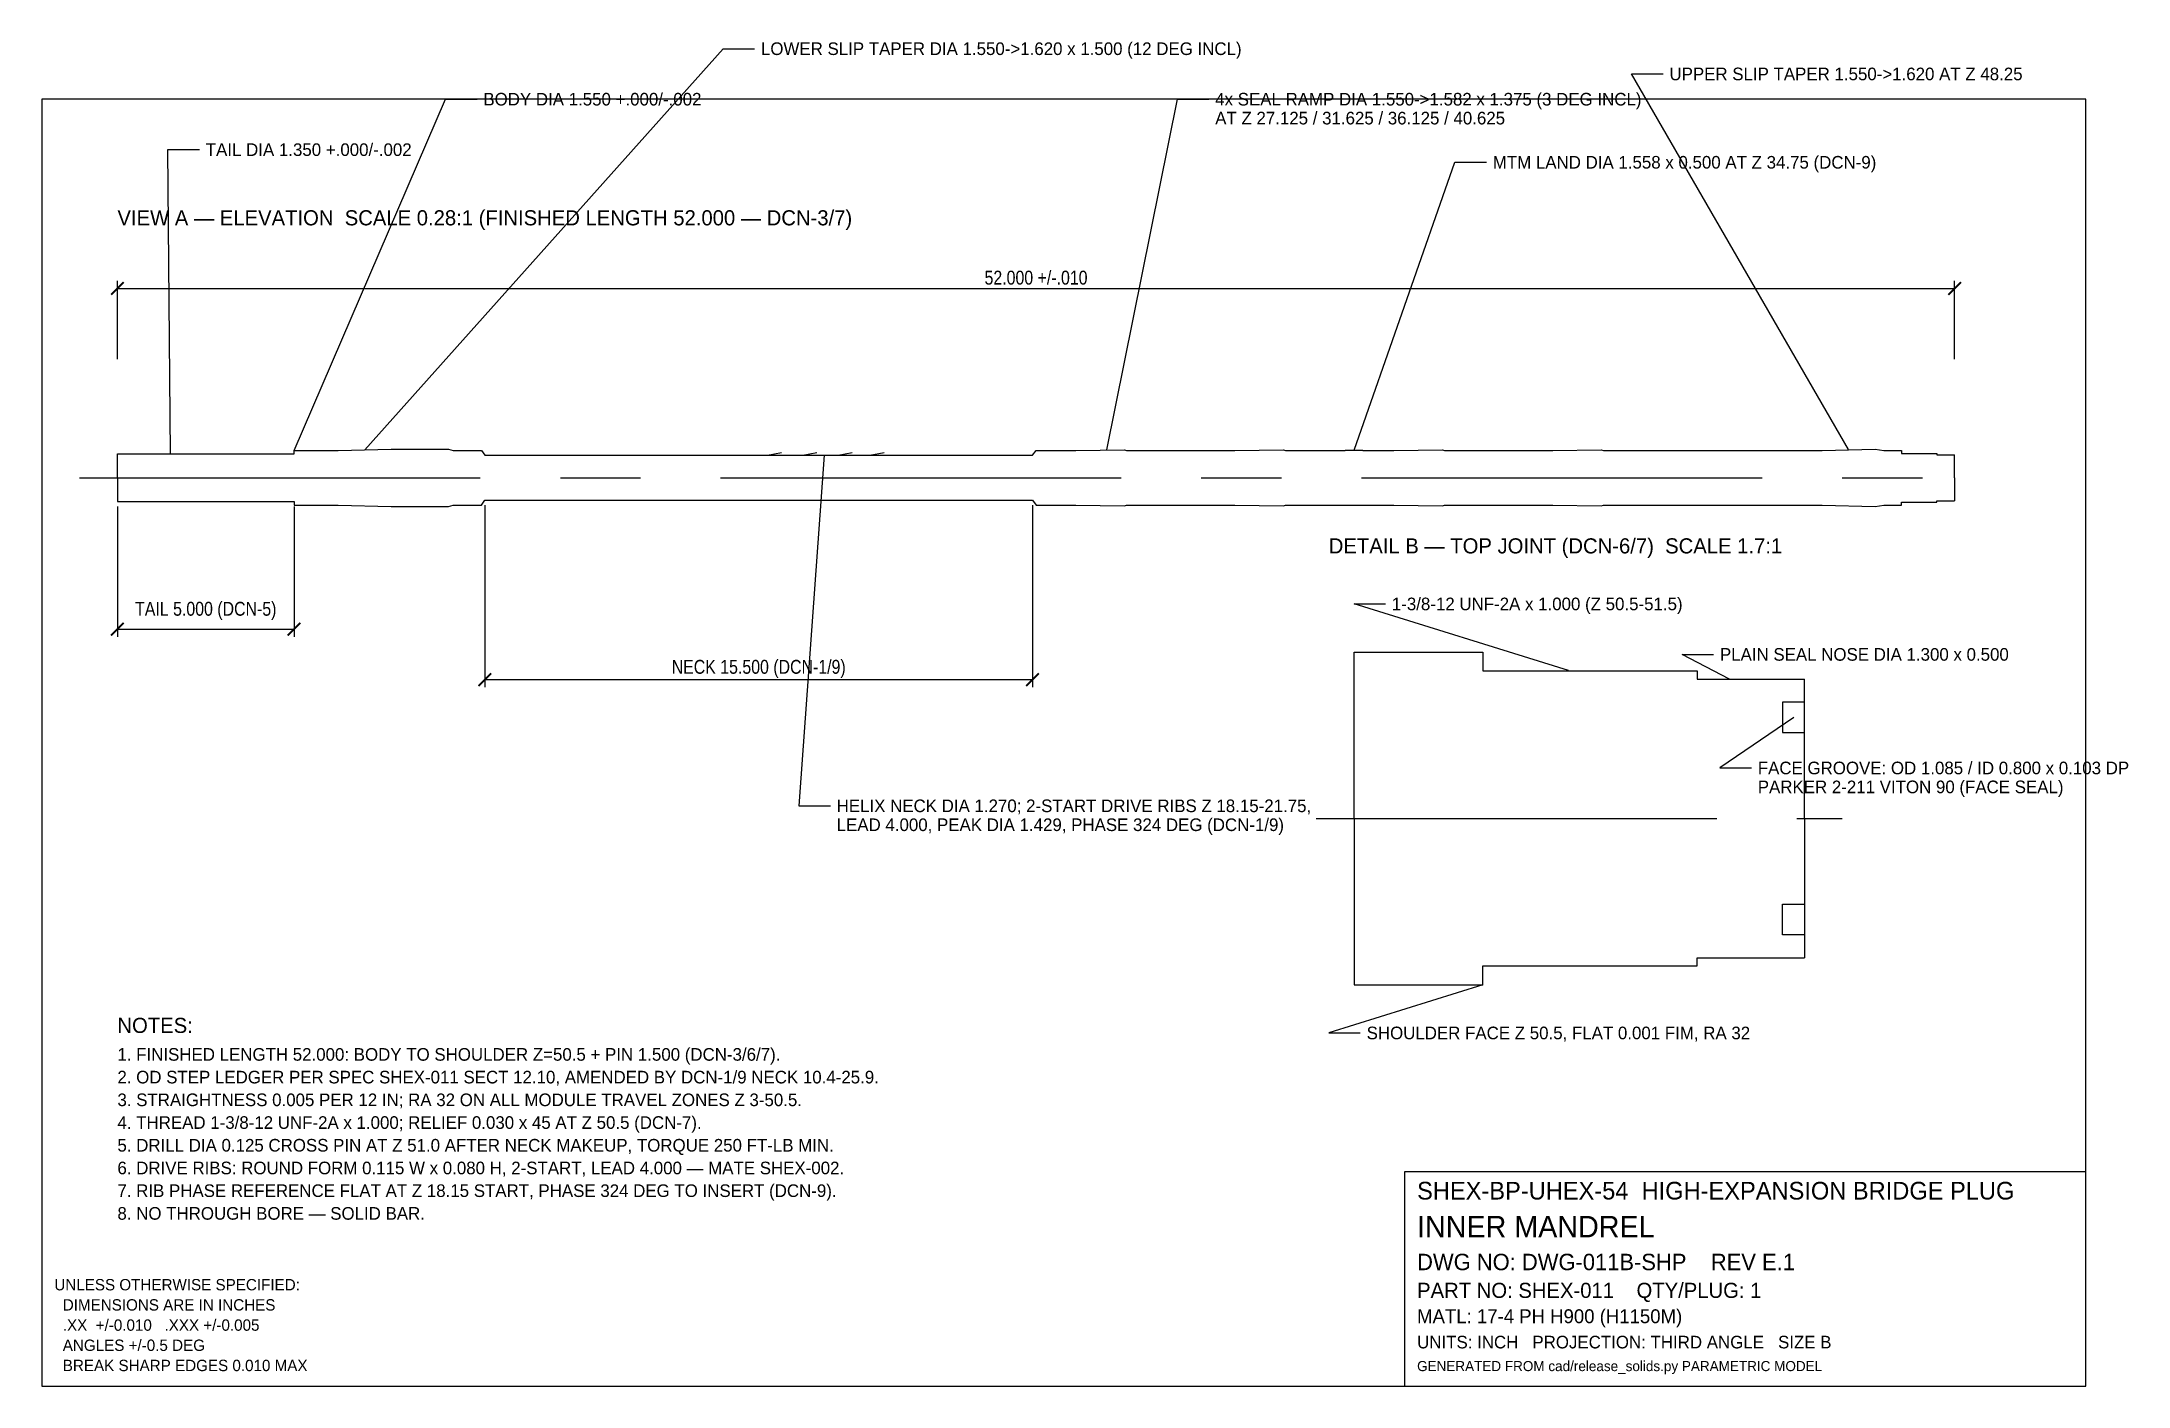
# Model space of a CAD drawing. Header units: inches. Extents: x 0.4 to 16.9, y 0.4 to 11.1.
import ezdxf

# ---------------------------------------------------------------- set-up
doc = ezdxf.new("R2010")
doc.units = ezdxf.units.IN
doc.linetypes.add('CENTER', pattern=[5.08, 3.175, -0.635, 0.635, -0.635])
doc.linetypes.add('DASHED', pattern=[1.524, 1.27, -0.254])
for name, color, linetype in [('BORDER', 7, 'CONTINUOUS'), ('CENTER', 1, 'CENTER'), ('DIM', 4, 'CONTINUOUS'), ('GEOM', 7, 'CONTINUOUS'), ('HIDDEN', 8, 'DASHED'), ('TEXT', 7, 'CONTINUOUS')]:
    doc.layers.add(name, color=color, linetype=linetype)
doc.styles.add('OpenSansCondensed-Light', font='OpenSansCondensed-Light.ttf')
doc.dimstyles.new('EZDXF', dxfattribs={"dimtxt": 0.11, "dimasz": 0.1, "dimexe": 0.06, "dimexo": 0.04, "dimgap": 0.03, "dimtad": 1, "dimdec": 3, "dimlfac": 100, "dimzin": 12, "dimdsep": 46, "dimtxsty": 'OpenSansCondensed-Light', "dimblk": 'ARCHTICK', "dimcen": 2.5, "dimazin": 3, "dimtfac": 0.5, "dimtmove": 2, "dimatfit": 3})

# ---------------------------------------------------------------- blocks, each defined once
blk = doc.blocks.new('_ARCHTICK')
at = {"color": 0, "linetype": 'BYBLOCK', "const_width": 0.15}
blk.add_lwpolyline([(-0.5, -0.5), (0.5, 0.5)], dxfattribs=at)

msp = doc.modelspace()

# ---------------------------------------------------------------- linework, layer by layer
at = {"layer": 'BORDER'}
for points in [[(0.4, 0.4), (16.6, 0.4), (16.6, 10.6), (0.4, 10.6), (0.4, 0.4)], [(11.2, 0.4), (16.6, 0.4), (16.6, 2.1), (11.2, 2.1), (11.2, 0.4)]]:
    msp.add_lwpolyline(points, dxfattribs=at)
at = {"layer": 'CENTER'}
for p, q in [((0.7, 7.6), (15.86, 7.6)), ((10.5, 4.9), (14.67, 4.9))]:
    msp.add_line(p, q, dxfattribs=at)
at = {"layer": 'DIM'}
for points in [[(2.96, 7.82204), (5.8, 11), (6.05, 11)], [(14.72, 7.824), (13, 10.8), (13.25, 10.8)], [(2.4, 7.817), (3.6, 10.6), (3.85, 10.6)], [(8.84, 7.82148), (9.4, 10.6), (9.65, 10.6)], [(1.42, 7.789), (1.4, 10.2), (1.65, 10.2)], [(10.8, 7.81812), (11.6, 10.1), (11.85, 10.1)], [(6.6, 7.7778), (6.4, 5), (6.65, 5)], [(12.5, 6.073), (10.8, 6.6), (11.05, 6.6)], [(13.775, 6.005), (13.4, 6.2), (13.65, 6.2)], [(14.285, 5.699), (13.7, 5.3), (13.95, 5.3)], [(11.82, 3.5825), (10.6, 3.2), (10.85, 3.2)]]:
    msp.add_lwpolyline(points, dxfattribs=at)
at = {"layer": 'GEOM'}
for p, q in [((1, 7.6), (1, 7.789)), ((15.56, 7.6), (15.56, 7.782)), ((1, 7.6), (1, 7.411)), ((15.56, 7.6), (15.56, 7.418)), ((10.8, 4.9), (10.8, 6.2175)), ((14.37, 4.9), (14.37, 6.005)), ((10.8, 4.9), (10.8, 3.5825)), ((14.37, 4.9), (14.37, 3.795))]:
    msp.add_line(p, q, dxfattribs=at)
for points in [[(1, 7.789), (2.4, 7.789), (2.4, 7.817), (2.75, 7.817), (3.17, 7.8268), (3.625, 7.8268), (3.66, 7.817), (3.884, 7.817), (3.912, 7.7778), (8.252, 7.7778), (8.28, 7.817), (8.595, 7.817), (8.98, 7.82148), (8.9968, 7.817), (9.855, 7.817), (10.24, 7.82148), (10.2568, 7.817), (10.73, 7.817), (10.73, 7.81812), (10.87, 7.81812), (10.87, 7.817), (11.115, 7.817), (11.5, 7.82148), (11.5168, 7.817), (12.375, 7.817), (12.76, 7.82148), (12.7768, 7.817), (14.51, 7.817), (14.93, 7.8268), (15, 7.817), (15.14, 7.817), (15.14, 7.7925), (15.42, 7.7925), (15.42, 7.782), (15.56, 7.782)], [(1, 7.411), (2.4, 7.411), (2.4, 7.383), (2.75, 7.383), (3.17, 7.3732), (3.625, 7.3732), (3.66, 7.383), (3.884, 7.383), (3.912, 7.4222), (8.252, 7.4222), (8.28, 7.383), (8.595, 7.383), (8.98, 7.37852), (8.9968, 7.383), (9.855, 7.383), (10.24, 7.37852), (10.2568, 7.383), (10.73, 7.383), (10.73, 7.38188), (10.87, 7.38188), (10.87, 7.383), (11.115, 7.383), (11.5, 7.37852), (11.5168, 7.383), (12.375, 7.383), (12.76, 7.37852), (12.7768, 7.383), (14.51, 7.383), (14.93, 7.3732), (15, 7.383), (15.14, 7.383), (15.14, 7.4075), (15.42, 7.4075), (15.42, 7.418), (15.56, 7.418)], [(10.8, 6.2175), (11.82, 6.2175), (11.82, 6.06875), (13.52, 6.06875), (13.52, 6.005), (14.37, 6.005)], [(14.37, 5.82225), (14.1949, 5.82225), (14.1949, 5.58), (14.37, 5.58)], [(14.37, 3.97775), (14.1949, 3.97775), (14.1949, 4.22), (14.37, 4.22)], [(10.8, 3.5825), (11.82, 3.5825), (11.82, 3.73125), (13.52, 3.73125), (13.52, 3.795), (14.37, 3.795)]]:
    msp.add_lwpolyline(points, dxfattribs=at)
at = {"layer": 'HIDDEN'}
for p, q in [((6.152, 7.7778), (6.264, 7.8002)), ((6.432, 7.7778), (6.544, 7.8002)), ((6.712, 7.7778), (6.824, 7.8002)), ((6.964, 7.7778), (7.076, 7.8002))]:
    msp.add_line(p, q, dxfattribs=at)

# ---------------------------------------------------------------- texts
at = {"layer": 'TEXT'}
for s, height, p in [('LOWER SLIP TAPER DIA 1.550->1.620 x 1.500 (12 DEG INCL)', 0.1, (6.1, 10.95)), ('UPPER SLIP TAPER 1.550->1.620 AT Z 48.25', 0.1, (13.3, 10.75)), ('BODY DIA 1.550 +.000/-.002', 0.1, (3.9, 10.55)), ('4x SEAL RAMP DIA 1.550->1.582 x 1.375 (3 DEG INCL)', 0.1, (9.7, 10.55)), ('AT Z 27.125 / 31.625 / 36.125 / 40.625', 0.1, (9.7, 10.4)), ('TAIL DIA 1.350 +.000/-.002', 0.1, (1.7, 10.15)), ('MTM LAND DIA 1.558 x 0.500 AT Z 34.75 (DCN-9)', 0.1, (11.9, 10.05)), ('VIEW A — ELEVATION  SCALE 0.28:1 (FINISHED LENGTH 52.000 — DCN-3/7)', 0.12, (1, 9.6)), ('DETAIL B — TOP JOINT (DCN-6/7)  SCALE 1.7:1', 0.12, (10.6, 7)), ('1-3/8-12 UNF-2A x 1.000 (Z 50.5-51.5)', 0.1, (11.1, 6.55)), ('PLAIN SEAL NOSE DIA 1.300 x 0.500', 0.1, (13.7, 6.15)), ('FACE GROOVE: OD 1.085 / ID 0.800 x 0.103 DP', 0.1, (14, 5.25)), ('PARKER 2-211 VITON 90 (FACE SEAL)', 0.1, (14, 5.1)), ('HELIX NECK DIA 1.270; 2-START DRIVE RIBS Z 18.15-21.75,', 0.1, (6.7, 4.95)), ('LEAD 4.000, PEAK DIA 1.429, PHASE 324 DEG (DCN-1/9)', 0.1, (6.7, 4.8)), ('NOTES:', 0.12, (1, 3.2)), ('SHOULDER FACE Z 50.5, FLAT 0.001 FIM, RA 32', 0.1, (10.9, 3.15)), ('1. FINISHED LENGTH 52.000: BODY TO SHOULDER Z=50.5 + PIN 1.500 (DCN-3/6/7).', 0.1, (1, 2.98)), ('2. OD STEP LEDGER PER SPEC SHEX-011 SECT 12.10, AMENDED BY DCN-1/9 NECK 10.4-25.9.', 0.1, (1, 2.8)), ('3. STRAIGHTNESS 0.005 PER 12 IN; RA 32 ON ALL MODULE TRAVEL ZONES Z 3-50.5.', 0.1, (1, 2.62)), ('4. THREAD 1-3/8-12 UNF-2A x 1.000; RELIEF 0.030 x 45 AT Z 50.5 (DCN-7).', 0.1, (1, 2.44)), ('5. DRILL DIA 0.125 CROSS PIN AT Z 51.0 AFTER NECK MAKEUP, TORQUE 250 FT-LB MIN.', 0.1, (1, 2.26)), ('6. DRIVE RIBS: ROUND FORM 0.115 W x 0.080 H, 2-START, LEAD 4.000 — MATE SHEX-002.', 0.1, (1, 2.08)), ('7. RIB PHASE REFERENCE FLAT AT Z 18.15 START, PHASE 324 DEG TO INSERT (DCN-9).', 0.1, (1, 1.9)), ('SHEX-BP-UHEX-54  HIGH-EXPANSION BRIDGE PLUG', 0.14, (11.3, 1.88)), ('8. NO THROUGH BORE — SOLID BAR.', 0.1, (1, 1.72)), ('INNER MANDREL', 0.17, (11.3, 1.58)), ('DWG NO: DWG-011B-SHP    REV E.1', 0.13, (11.3, 1.32)), ('UNLESS OTHERWISE SPECIFIED:', 0.09, (0.5, 1.16)), ('PART NO: SHEX-011    QTY/PLUG: 1', 0.12, (11.3, 1.1)), ('  DIMENSIONS ARE IN INCHES', 0.09, (0.5, 1)), ('MATL: 17-4 PH H900 (H1150M)', 0.11, (11.3, 0.9)), ('  .XX  +/-0.010   .XXX +/-0.005', 0.09, (0.5, 0.84)), ('  ANGLES +/-0.5 DEG', 0.09, (0.5, 0.68)), ('UNITS: INCH   PROJECTION: THIRD ANGLE   SIZE B', 0.1, (11.3, 0.7)), ('  BREAK SHARP EDGES 0.010 MAX', 0.09, (0.5, 0.52)), ('GENERATED FROM cad/release_solids.py PARAMETRIC MODEL', 0.08, (11.3, 0.52))]:
    msp.add_text(s, height=height, dxfattribs=at).set_placement(p)

# ---------------------------------------------------------------- dimensions: what is measured, and where the dimension line sits
at = {"layer": 'DIM'}
for base, p1, p2, text in [((1, 9.1), (1, 8.5), (15.56, 8.5), '52.000 +/-.010'), ((1, 6.4), (1, 7.411), (2.4, 7.411), 'TAIL 5.000 (DCN-5)'), ((3.912, 6), (3.912, 7.4222), (8.252, 7.4222), 'NECK 15.500 (DCN-1/9)')]:
    msp.add_linear_dim(base=base, p1=p1, p2=p2, text=text, dimstyle='EZDXF', override={"dimlfac": 3.571429}, dxfattribs=at).render()

doc.saveas('drawing.dxf')
